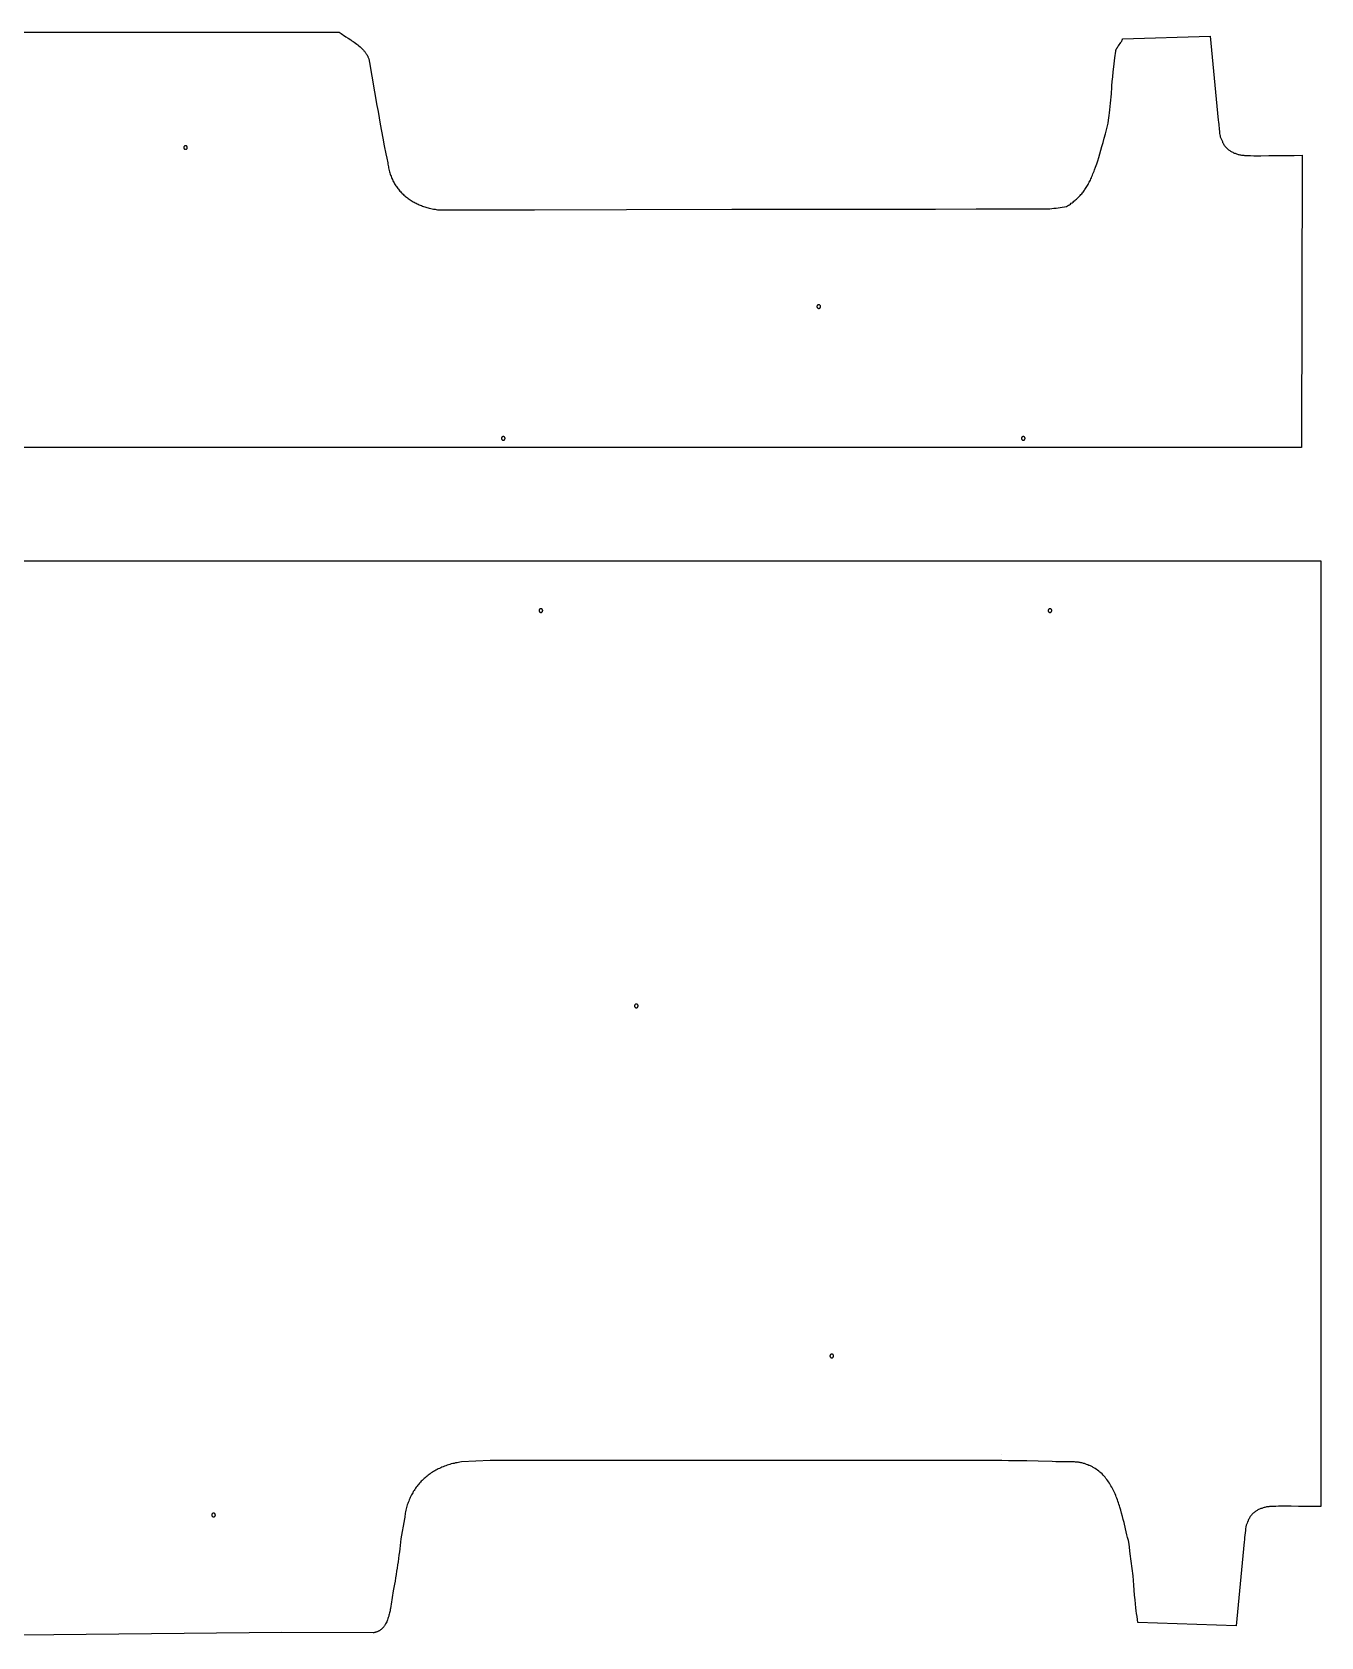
# Model space of a CAD drawing. Extents: x 0 to 7798, y -6966 to 7.
# Drawn here: x 6380 to 7798, y -5229 to -3464 of the extents above; entities that cross this region are included whole.
import ezdxf

# ---------------------------------------------------------------- set-up
doc = ezdxf.new("R2010")
doc.units = 0
doc.layers.add('Default_Layer', color=1, linetype='CONTINUOUS')

msp = doc.modelspace()

# ---------------------------------------------------------------- linework, layer by layer
at = {"layer": 'Default_Layer'}
for points in [[(6307, -3463.5), (6718.3, -3463.5), (6719.5, -3464.4), (6720.6, -3465.2), (6721.8, -3466.1), (6723.1, -3466.9), (6725.6, -3468.6), (6728.3, -3470.4), (6730.9, -3472.1), (6732.3, -3473), (6733.6, -3473.9), (6734.9, -3474.8), (6736.2, -3475.8), (6737.5, -3476.7), (6738.7, -3477.7), (6740, -3478.7), (6741.2, -3479.7), (6742.3, -3480.7), (6743.4, -3481.8), (6744.5, -3482.9), (6745, -3483.4), (6745.5, -3484), (6746, -3484.6), (6746.4, -3485.2), (6746.9, -3485.7), (6747.3, -3486.3), (6747.7, -3486.9), (6748.1, -3487.6), (6748.5, -3488.2), (6748.9, -3488.8), (6749.2, -3489.4), (6749.6, -3490.1), (6749.9, -3490.7), (6750.2, -3491.4), (6750.4, -3492.1), (6750.7, -3492.8), (6750.9, -3493.5), (6751.1, -3494.2), (6751.2, -3494.9), (6751.4, -3495.6), (6751.5, -3496.4), (6751.6, -3497.1), (6759.8, -3544.2), (6761, -3551), (6762.2, -3557.9), (6763.4, -3565), (6764.8, -3572.4), (6766.3, -3580.2), (6767.9, -3588.6), (6769.7, -3597.6), (6770.7, -3602.4), (6771.7, -3607.3), (6771.9, -3608.9), (6772.2, -3610.4), (6772.4, -3611.7), (6772.6, -3613), (6772.9, -3614.4), (6773.3, -3615.7), (6773.6, -3617.1), (6774, -3618.4), (6774.4, -3619.7), (6774.8, -3620.9), (6775.3, -3622.1), (6775.8, -3623.4), (6776.3, -3624.6), (6776.8, -3625.8), (6777.4, -3627), (6778, -3628.1), (6778.6, -3629.2), (6779.2, -3630.3), (6779.8, -3631.4), (6780.5, -3632.5), (6781.2, -3633.5), (6781.9, -3634.5), (6782.7, -3635.5), (6783.5, -3636.5), (6784.2, -3637.5), (6785.1, -3638.4), (6785.9, -3639.3), (6786.7, -3640.2), (6787.6, -3641.1), (6788.5, -3642), (6789.4, -3642.8), (6790.3, -3643.6), (6791.3, -3644.4), (6792.3, -3645.2), (6793.3, -3646), (6794.3, -3646.7), (6795.3, -3647.4), (6796.3, -3648.1), (6797.4, -3648.8), (6798.5, -3649.5), (6799.6, -3650.1), (6800.6, -3650.7), (6801.8, -3651.3), (6802.9, -3651.9), (6804, -3652.4), (6805.1, -3652.9), (6806.3, -3653.4), (6807.4, -3653.9), (6808.7, -3654.4), (6809.9, -3654.9), (6811.1, -3655.3), (6812.4, -3655.7), (6813.6, -3656.1), (6814.8, -3656.5), (6816.1, -3656.8), (6817.4, -3657.2), (6818.9, -3657.5), (6820.5, -3657.9), (6822.1, -3658.2), (6823.7, -3658.5), (6825, -3658.7), (6826.3, -3658.9), (6827.6, -3659.1), (6829, -3659.2), (6829, -3659.2), (6832.2, -3659.2), (6838.7, -3659.2), (6860.4, -3659.1), (6892.5, -3659), (6933.2, -3658.9), (7034.2, -3658.7), (7150.1, -3658.5), (7267.8, -3658.4), (7374.1, -3658.2), (7418.9, -3658.1), (7455.9, -3658), (7483.4, -3657.9), (7499.9, -3657.8), (7502.2, -3657.6), (7504.5, -3657.4), (7506.8, -3657.1), (7509, -3656.8), (7513.6, -3656.1), (7515.9, -3655.8), (7518.2, -3655.5), (7519.3, -3654.8), (7520.4, -3654.1), (7521.5, -3653.4), (7522.5, -3652.7), (7523.5, -3651.9), (7524.5, -3651.2), (7525.5, -3650.5), (7526.5, -3649.7), (7527.4, -3648.9), (7528.3, -3648.2), (7529.2, -3647.4), (7530.1, -3646.6), (7530.9, -3645.7), (7531.8, -3644.9), (7532.6, -3644.1), (7533.4, -3643.2), (7534.2, -3642.3), (7535, -3641.4), (7535.7, -3640.5), (7536.5, -3639.5), (7537.2, -3638.6), (7537.9, -3637.6), (7538.6, -3636.6), (7539.3, -3635.5), (7540, -3634.5), (7540.7, -3633.4), (7541.3, -3632.3), (7542, -3631.2), (7542.6, -3630), (7543.2, -3628.8), (7543.9, -3627.6), (7544.5, -3626.3), (7545.1, -3625.1), (7545.7, -3623.7), (7546.3, -3622.4), (7546.9, -3621), (7547.4, -3619.6), (7548, -3618.1), (7548.6, -3616.6), (7549.2, -3615.1), (7550.3, -3612), (7551.5, -3608.6), (7552.6, -3605.1), (7553.8, -3601.5), (7554.9, -3597.6), (7556.1, -3593.6), (7557.3, -3589.4), (7558.6, -3585), (7559.8, -3580.3), (7561.1, -3575.5), (7563.8, -3565.2), (7564, -3563.9), (7564.5, -3560.4), (7565.2, -3555.2), (7565.6, -3552.2), (7566, -3548.9), (7566.4, -3545.5), (7566.7, -3541.9), (7567.1, -3538.4), (7567.4, -3534.9), (7567.7, -3531.6), (7567.9, -3528.4), (7568, -3526.9), (7568, -3525.5), (7568, -3524.1), (7568, -3522.8), (7568.5, -3517.8), (7569.1, -3512.6), (7569.7, -3507.2), (7570.3, -3501.8), (7571.5, -3492), (7572.4, -3484.6), (7572.5, -3484.2), (7572.6, -3483.8), (7572.7, -3483.4), (7572.9, -3483), (7573, -3482.5), (7573.3, -3482.1), (7573.5, -3481.7), (7573.7, -3481.2), (7574.3, -3480.4), (7574.8, -3479.5), (7575.5, -3478.6), (7576.1, -3477.7), (7577.4, -3476), (7578, -3475.1), (7578.5, -3474.3), (7579, -3473.4), (7579.2, -3473), (7579.4, -3472.6), (7579.6, -3472.1), (7579.7, -3471.7), (7579.8, -3471.3), (7579.9, -3470.9), (7676.2, -3468.1), (7685.2, -3560.3), (7685.4, -3562.6), (7685.7, -3565.2), (7686.2, -3570.4), (7686.5, -3572.8), (7686.7, -3575), (7686.9, -3576.7), (7687.1, -3577.3), (7687.2, -3577.8), (7687.4, -3578.6), (7687.7, -3579.4), (7688, -3580.2), (7688.3, -3580.9), (7689, -3582.5), (7689.3, -3583.3), (7689.7, -3584), (7690, -3584.9), (7690.5, -3585.8), (7690.9, -3586.6), (7691.4, -3587.4), (7691.9, -3588.2), (7692.5, -3588.9), (7693.1, -3589.7), (7693.7, -3590.4), (7694.3, -3591), (7695, -3591.7), (7695.7, -3592.3), (7696.4, -3592.9), (7697.1, -3593.4), (7697.9, -3593.9), (7698.6, -3594.5), (7699.4, -3594.9), (7700.2, -3595.4), (7701.1, -3595.8), (7701.9, -3596.2), (7702.7, -3596.6), (7703.6, -3596.9), (7704.5, -3597.2), (7705.3, -3597.5), (7706.2, -3597.8), (7707.1, -3598.1), (7707.9, -3598.3), (7708.8, -3598.5), (7709.7, -3598.7), (7710.6, -3598.8), (7711.5, -3598.9), (7712.3, -3599.1), (7713.2, -3599.1), (7714.1, -3599.2), (7715.2, -3599.3), (7717.8, -3599.4), (7720.8, -3599.4), (7724.2, -3599.5), (7728, -3599.5), (7732, -3599.5), (7740.7, -3599.4), (7750.1, -3599.3), (7759.5, -3599.2), (7768.8, -3599.2), (7777.3, -3599.1), (7776.8, -3920.7), (7303.4, -3920.7), (6830, -3920.7), (6356.7, -3920.7)], [(5745.4, -4045.2), (7798.1, -4045.2), (7798.1, -5085.5), (7789.8, -5085.5), (7781.5, -5085.4), (7773.3, -5085.4), (7765.4, -5085.3), (7758, -5085.3), (7754.7, -5085.3), (7751.5, -5085.3), (7748.6, -5085.4), (7746, -5085.5), (7743.7, -5085.6), (7741.7, -5085.7), (7740.8, -5085.8), (7740, -5085.9), (7739.1, -5086), (7738.2, -5086.1), (7737.4, -5086.3), (7736.5, -5086.5), (7735.6, -5086.7), (7734.7, -5087), (7733.8, -5087.3), (7733, -5087.6), (7732.1, -5087.9), (7731.3, -5088.2), (7730.4, -5088.6), (7729.6, -5089), (7728.8, -5089.4), (7728, -5089.9), (7727.2, -5090.4), (7726.4, -5090.9), (7725.6, -5091.4), (7724.9, -5092), (7724.2, -5092.5), (7723.5, -5093.1), (7722.8, -5093.8), (7722.2, -5094.5), (7721.6, -5095.1), (7721, -5095.9), (7720.4, -5096.6), (7719.9, -5097.4), (7719.4, -5098.2), (7719, -5099), (7718.6, -5099.9), (7718.2, -5100.8), (7717.9, -5101.6), (7717.5, -5102.3), (7716.8, -5103.9), (7716.5, -5104.6), (7716.2, -5105.4), (7715.9, -5106.2), (7715.7, -5107), (7715.6, -5107.5), (7715.5, -5108.2), (7715.2, -5109.9), (7715, -5112), (7714.7, -5114.4), (7714.2, -5119.7), (7713.9, -5122.2), (7713.7, -5124.6), (7704.8, -5216.7), (7596.8, -5213.1), (7596.3, -5209.9), (7595.8, -5206.7), (7595.3, -5203.4), (7594.9, -5200.2), (7594.5, -5196.9), (7594.1, -5192.8), (7593.7, -5188.1), (7593.2, -5183), (7592.3, -5172.3), (7591.8, -5167), (7591.4, -5162), (7588.3, -5137.6), (7587, -5127.2), (7586.4, -5123), (7586.4, -5123), (7586.3, -5123), (7585.5, -5119.8), (7584.7, -5116.6), (7583.9, -5113.4), (7583.1, -5110), (7581.5, -5103.3), (7580.6, -5099.9), (7579.8, -5096.5), (7578.9, -5093.1), (7577.9, -5089.8), (7577, -5086.4), (7576.4, -5084.7), (7575.9, -5083.1), (7575.4, -5081.4), (7574.8, -5079.8), (7574.2, -5078.1), (7573.6, -5076.5), (7573, -5074.9), (7572.4, -5073.3), (7571.7, -5071.8), (7571, -5070.2), (7570.3, -5068.7), (7569.6, -5067.2), (7568.8, -5065.7), (7568, -5064.2), (7567.2, -5062.7), (7566.4, -5061.3), (7565.5, -5059.9), (7564.6, -5058.6), (7563.7, -5057.2), (7562.7, -5055.9), (7561.7, -5054.6), (7560.7, -5053.4), (7559.6, -5052.2), (7558.5, -5051), (7557.4, -5049.8), (7556.2, -5048.7), (7555, -5047.7), (7553.7, -5046.6), (7552.4, -5045.6), (7551.1, -5044.7), (7549.7, -5043.8), (7549, -5043.3), (7548.3, -5042.9), (7547.5, -5042.5), (7546.8, -5042.1), (7546, -5041.7), (7545.3, -5041.3), (7544.5, -5041), (7543.7, -5040.6), (7542.9, -5040.3), (7542.1, -5039.9), (7541.3, -5039.6), (7540.4, -5039.3), (7539.6, -5039), (7538.7, -5038.7), (7537.9, -5038.4), (7537, -5038.2), (7536.1, -5037.9), (7535.2, -5037.7), (7534.2, -5037.5), (7533.3, -5037.3), (7532.3, -5037.1), (7531.4, -5036.9), (7530.3, -5036.8), (7529.3, -5036.7), (7528.2, -5036.7), (7527.1, -5036.6), (7524.8, -5036.6), (7522.7, -5036.5), (7520.6, -5036.5), (7518.5, -5036.5), (7516.4, -5036.5), (7514.5, -5036.5), (7512.6, -5036.4), (7511.7, -5036.4), (7510.9, -5036.3), (7506.7, -5036.3), (7502.6, -5036.2), (7487.2, -5035.8), (7474.6, -5035.5), (7468.3, -5035.4), (7462, -5035.3), (7454.5, -5035.2), (7447, -5035.1), (7447, -5035.1), (7192.6, -5035.1), (6884.4, -5035.1), (6852.7, -5036.5), (6851.1, -5036.8), (6849.5, -5037.1), (6847.9, -5037.4), (6846.3, -5037.7), (6844.7, -5038.1), (6843.1, -5038.4), (6841.6, -5038.8), (6840.1, -5039.3), (6838.6, -5039.7), (6837.1, -5040.2), (6835.6, -5040.7), (6834.2, -5041.3), (6832.8, -5041.8), (6831.3, -5042.4), (6830, -5043), (6828.6, -5043.6), (6827.2, -5044.3), (6825.9, -5045), (6824.6, -5045.7), (6823.3, -5046.4), (6822, -5047.1), (6820.8, -5047.9), (6819.6, -5048.7), (6818.4, -5049.5), (6817.2, -5050.3), (6816, -5051.2), (6814.9, -5052.1), (6813.8, -5053), (6812.7, -5053.9), (6811.6, -5054.9), (6810.6, -5055.8), (6809.5, -5056.8), (6808.5, -5057.8), (6807.6, -5058.9), (6806.6, -5059.9), (6805.7, -5061), (6804.8, -5062.1), (6803.9, -5063.2), (6803, -5064.4), (6802.2, -5065.5), (6801.4, -5066.7), (6800.6, -5067.9), (6799.8, -5069.1), (6799.1, -5070.4), (6798.4, -5071.6), (6797.7, -5072.9), (6797, -5074.2), (6796.4, -5075.5), (6795.8, -5076.9), (6795.2, -5078.2), (6794.7, -5079.6), (6794.2, -5081), (6793.7, -5082.4), (6793.2, -5083.9), (6792.8, -5085.3), (6792.3, -5086.8), (6792, -5088.3), (6791.6, -5089.8), (6791.3, -5091.3), (6791, -5092.8), (6790.7, -5094.4), (6790.5, -5095.9), (6790.3, -5097.5), (6790.1, -5099.1), (6786.2, -5121.3), (6785.8, -5124.9), (6785.4, -5128.5), (6785, -5132), (6784.5, -5135.6), (6784, -5139.2), (6783.6, -5142.7), (6783.1, -5146.3), (6782.5, -5149.8), (6782, -5153.4), (6781.4, -5156.9), (6780.9, -5160.5), (6780.3, -5164), (6779.7, -5167.6), (6779.1, -5171.1), (6778.4, -5174.6), (6777.8, -5178.2), (6775.3, -5193.2), (6775, -5195.4), (6774.6, -5197.7), (6774.4, -5198.9), (6774.2, -5200.2), (6773.9, -5201.4), (6773.7, -5202.6), (6773.4, -5203.9), (6773, -5205.2), (6772.7, -5206.4), (6772.3, -5207.6), (6771.9, -5208.9), (6771.5, -5210.1), (6771, -5211.3), (6770.5, -5212.5), (6769.9, -5213.6), (6769.3, -5214.7), (6768.7, -5215.8), (6768.3, -5216.3), (6768, -5216.9), (6767.6, -5217.4), (6767.3, -5217.8), (6766.9, -5218.3), (6766.5, -5218.8), (6766.1, -5219.2), (6765.7, -5219.7), (6765.2, -5220.1), (6764.8, -5220.5), (6764.3, -5220.9), (6763.8, -5221.3), (6763.4, -5221.6), (6762.9, -5222), (6762.3, -5222.3), (6761.8, -5222.6), (6761.3, -5222.9), (6760.7, -5223.2), (6760.1, -5223.4), (6759.5, -5223.6), (6758.9, -5223.9), (6758.3, -5224), (6757.7, -5224.2), (6757, -5224.3), (6756.3, -5224.5), (6755.6, -5224.6), (6655, -5224.3), (6188.7, -5229)], [(7447, -5028.6), (7447, -5028.6)]]:
    msp.add_lwpolyline(points, dxfattribs=at)
for points in [[(6547.2, -3590.6), (6547.3, -3590.8), (6547.3, -3591), (6547.3, -3591.1), (6547.4, -3591.3), (6547.5, -3591.5), (6547.6, -3591.7), (6547.7, -3591.8), (6547.8, -3592), (6548, -3592.1), (6548.1, -3592.2), (6548.3, -3592.3), (6548.5, -3592.4), (6548.7, -3592.5), (6548.8, -3592.5), (6549, -3592.5), (6549.2, -3592.6), (6549.5, -3592.5), (6549.7, -3592.5), (6549.8, -3592.5), (6550, -3592.4), (6550.2, -3592.3), (6550.4, -3592.2), (6550.5, -3592.1), (6550.7, -3592), (6550.8, -3591.8), (6550.9, -3591.7), (6551, -3591.5), (6551.1, -3591.3), (6551.2, -3591.1), (6551.2, -3591), (6551.2, -3590.8), (6551.2, -3590.6), (6551.2, -3590.3), (6551.2, -3590.2), (6551.2, -3590), (6551.1, -3589.8), (6551, -3589.6), (6550.9, -3589.4), (6550.8, -3589.3), (6550.7, -3589.1), (6550.5, -3589), (6550.4, -3588.9), (6550.2, -3588.8), (6550, -3588.7), (6549.8, -3588.6), (6549.7, -3588.6), (6549.5, -3588.6), (6549.2, -3588.6), (6549, -3588.6), (6548.8, -3588.6), (6548.7, -3588.6), (6548.5, -3588.7), (6548.3, -3588.8), (6548.1, -3588.9), (6548, -3589), (6547.8, -3589.1), (6547.7, -3589.3), (6547.6, -3589.4), (6547.5, -3589.6), (6547.4, -3589.8), (6547.3, -3590), (6547.3, -3590.2), (6547.3, -3590.3), (6547.2, -3590.6)], [(7243.7, -3765.5), (7243.7, -3765.7), (7243.8, -3765.9), (7243.8, -3766.1), (7243.9, -3766.3), (7244, -3766.5), (7244.1, -3766.6), (7244.2, -3766.8), (7244.3, -3766.9), (7244.5, -3767), (7244.6, -3767.2), (7244.8, -3767.3), (7245, -3767.3), (7245.1, -3767.4), (7245.3, -3767.5), (7245.5, -3767.5), (7245.7, -3767.5), (7245.9, -3767.5), (7246.1, -3767.5), (7246.3, -3767.4), (7246.5, -3767.3), (7246.7, -3767.3), (7246.8, -3767.2), (7247, -3767), (7247.1, -3766.9), (7247.3, -3766.8), (7247.4, -3766.6), (7247.5, -3766.5), (7247.6, -3766.3), (7247.6, -3766.1), (7247.7, -3765.9), (7247.7, -3765.7), (7247.7, -3765.5), (7247.7, -3765.3), (7247.7, -3765.1), (7247.6, -3764.9), (7247.6, -3764.7), (7247.5, -3764.6), (7247.4, -3764.4), (7247.3, -3764.2), (7247.1, -3764.1), (7247, -3764), (7246.8, -3763.8), (7246.7, -3763.7), (7246.5, -3763.7), (7246.3, -3763.6), (7246.1, -3763.5), (7245.9, -3763.5), (7245.7, -3763.5), (7245.5, -3763.5), (7245.3, -3763.5), (7245.1, -3763.6), (7245, -3763.7), (7244.8, -3763.7), (7244.6, -3763.8), (7244.5, -3764), (7244.3, -3764.1), (7244.2, -3764.2), (7244.1, -3764.4), (7244, -3764.6), (7243.9, -3764.7), (7243.8, -3764.9), (7243.8, -3765.1), (7243.7, -3765.3), (7243.7, -3765.5)], [(6896.7, -3910.5), (6896.7, -3910.7), (6896.8, -3910.9), (6896.8, -3911.1), (6896.9, -3911.3), (6897, -3911.5), (6897.1, -3911.6), (6897.2, -3911.8), (6897.3, -3911.9), (6897.5, -3912), (6897.6, -3912.2), (6897.8, -3912.3), (6898, -3912.3), (6898.1, -3912.4), (6898.3, -3912.5), (6898.5, -3912.5), (6898.7, -3912.5), (6898.9, -3912.5), (6899.1, -3912.5), (6899.3, -3912.4), (6899.5, -3912.3), (6899.7, -3912.3), (6899.8, -3912.2), (6900, -3912), (6900.1, -3911.9), (6900.3, -3911.8), (6900.4, -3911.6), (6900.5, -3911.5), (6900.6, -3911.3), (6900.6, -3911.1), (6900.7, -3910.9), (6900.7, -3910.7), (6900.7, -3910.5), (6900.7, -3910.3), (6900.7, -3910.1), (6900.6, -3909.9), (6900.6, -3909.7), (6900.5, -3909.6), (6900.4, -3909.4), (6900.3, -3909.2), (6900.1, -3909.1), (6900, -3909), (6899.8, -3908.8), (6899.7, -3908.7), (6899.5, -3908.7), (6899.3, -3908.6), (6899.1, -3908.5), (6898.9, -3908.5), (6898.7, -3908.5), (6898.5, -3908.5), (6898.3, -3908.5), (6898.1, -3908.6), (6898, -3908.7), (6897.8, -3908.7), (6897.6, -3908.8), (6897.5, -3909), (6897.3, -3909.1), (6897.2, -3909.2), (6897.1, -3909.4), (6897, -3909.6), (6896.9, -3909.7), (6896.8, -3909.9), (6896.8, -3910.1), (6896.7, -3910.3), (6896.7, -3910.5)], [(7468.7, -3910.5), (7468.7, -3910.7), (7468.8, -3910.9), (7468.8, -3911.1), (7468.9, -3911.3), (7469, -3911.5), (7469.1, -3911.6), (7469.2, -3911.8), (7469.3, -3911.9), (7469.5, -3912), (7469.6, -3912.2), (7469.8, -3912.3), (7470, -3912.3), (7470.1, -3912.4), (7470.3, -3912.5), (7470.5, -3912.5), (7470.7, -3912.5), (7470.9, -3912.5), (7471.1, -3912.5), (7471.3, -3912.4), (7471.5, -3912.3), (7471.7, -3912.3), (7471.8, -3912.2), (7472, -3912), (7472.1, -3911.9), (7472.3, -3911.8), (7472.4, -3911.6), (7472.5, -3911.5), (7472.6, -3911.3), (7472.6, -3911.1), (7472.7, -3910.9), (7472.7, -3910.7), (7472.7, -3910.5), (7472.7, -3910.3), (7472.7, -3910.1), (7472.6, -3909.9), (7472.6, -3909.7), (7472.5, -3909.6), (7472.4, -3909.4), (7472.3, -3909.2), (7472.1, -3909.1), (7472, -3909), (7471.8, -3908.8), (7471.7, -3908.7), (7471.5, -3908.7), (7471.3, -3908.6), (7471.1, -3908.5), (7470.9, -3908.5), (7470.7, -3908.5), (7470.5, -3908.5), (7470.3, -3908.5), (7470.1, -3908.6), (7470, -3908.7), (7469.8, -3908.7), (7469.6, -3908.8), (7469.5, -3909), (7469.3, -3909.1), (7469.2, -3909.2), (7469.1, -3909.4), (7469, -3909.6), (7468.9, -3909.7), (7468.8, -3909.9), (7468.8, -3910.1), (7468.7, -3910.3), (7468.7, -3910.5)], [(6942.1, -4100), (6942.1, -4099.8), (6942, -4099.6), (6942, -4099.4), (6941.9, -4099.2), (6941.8, -4099), (6941.7, -4098.8), (6941.6, -4098.7), (6941.5, -4098.5), (6941.3, -4098.4), (6941.2, -4098.3), (6941, -4098.2), (6940.9, -4098.1), (6940.7, -4098), (6940.5, -4098), (6940.3, -4098), (6940.1, -4098), (6939.9, -4098), (6939.7, -4098), (6939.5, -4098), (6939.3, -4098.1), (6939.1, -4098.2), (6939, -4098.3), (6938.8, -4098.4), (6938.7, -4098.5), (6938.5, -4098.7), (6938.4, -4098.8), (6938.3, -4099), (6938.2, -4099.2), (6938.2, -4099.4), (6938.1, -4099.6), (6938.1, -4099.8), (6938.1, -4100), (6938.1, -4100.2), (6938.1, -4100.4), (6938.2, -4100.6), (6938.2, -4100.7), (6938.3, -4100.9), (6938.4, -4101.1), (6938.5, -4101.2), (6938.7, -4101.4), (6938.8, -4101.5), (6939, -4101.6), (6939.1, -4101.7), (6939.3, -4101.8), (6939.5, -4101.9), (6939.7, -4101.9), (6939.9, -4101.9), (6940.1, -4102), (6940.3, -4101.9), (6940.5, -4101.9), (6940.7, -4101.9), (6940.9, -4101.8), (6941, -4101.7), (6941.2, -4101.6), (6941.3, -4101.5), (6941.5, -4101.4), (6941.6, -4101.2), (6941.7, -4101.1), (6941.8, -4100.9), (6941.9, -4100.7), (6942, -4100.6), (6942, -4100.4), (6942.1, -4100.2), (6942.1, -4100)], [(7502.1, -4100), (7502.1, -4099.8), (7502, -4099.6), (7502, -4099.4), (7501.9, -4099.2), (7501.8, -4099), (7501.7, -4098.8), (7501.6, -4098.7), (7501.5, -4098.5), (7501.3, -4098.4), (7501.2, -4098.3), (7501, -4098.2), (7500.9, -4098.1), (7500.7, -4098), (7500.5, -4098), (7500.3, -4098), (7500.1, -4098), (7499.9, -4098), (7499.7, -4098), (7499.5, -4098), (7499.3, -4098.1), (7499.1, -4098.2), (7499, -4098.3), (7498.8, -4098.4), (7498.7, -4098.5), (7498.5, -4098.7), (7498.4, -4098.8), (7498.3, -4099), (7498.2, -4099.2), (7498.2, -4099.4), (7498.1, -4099.6), (7498.1, -4099.8), (7498.1, -4100), (7498.1, -4100.2), (7498.1, -4100.4), (7498.2, -4100.6), (7498.2, -4100.7), (7498.3, -4100.9), (7498.4, -4101.1), (7498.5, -4101.2), (7498.7, -4101.4), (7498.8, -4101.5), (7499, -4101.6), (7499.1, -4101.7), (7499.3, -4101.8), (7499.5, -4101.9), (7499.7, -4101.9), (7499.9, -4101.9), (7500.1, -4102), (7500.3, -4101.9), (7500.5, -4101.9), (7500.7, -4101.9), (7500.9, -4101.8), (7501, -4101.7), (7501.2, -4101.6), (7501.3, -4101.5), (7501.5, -4101.4), (7501.6, -4101.2), (7501.7, -4101.1), (7501.8, -4100.9), (7501.9, -4100.7), (7502, -4100.6), (7502, -4100.4), (7502.1, -4100.2), (7502.1, -4100)], [(7047.1, -4535), (7047.1, -4534.8), (7047, -4534.6), (7047, -4534.4), (7046.9, -4534.2), (7046.8, -4534), (7046.7, -4533.8), (7046.6, -4533.7), (7046.5, -4533.5), (7046.3, -4533.4), (7046.2, -4533.3), (7046, -4533.2), (7045.9, -4533.1), (7045.7, -4533), (7045.5, -4533), (7045.3, -4533), (7045.1, -4533), (7044.9, -4533), (7044.7, -4533), (7044.5, -4533), (7044.3, -4533.1), (7044.1, -4533.2), (7044, -4533.3), (7043.8, -4533.4), (7043.7, -4533.5), (7043.5, -4533.7), (7043.4, -4533.8), (7043.3, -4534), (7043.2, -4534.2), (7043.2, -4534.4), (7043.1, -4534.6), (7043.1, -4534.8), (7043.1, -4535), (7043.1, -4535.2), (7043.1, -4535.4), (7043.2, -4535.6), (7043.2, -4535.7), (7043.3, -4535.9), (7043.4, -4536.1), (7043.5, -4536.2), (7043.7, -4536.4), (7043.8, -4536.5), (7044, -4536.6), (7044.1, -4536.7), (7044.3, -4536.8), (7044.5, -4536.9), (7044.7, -4536.9), (7044.9, -4536.9), (7045.1, -4537), (7045.3, -4536.9), (7045.5, -4536.9), (7045.7, -4536.9), (7045.9, -4536.8), (7046, -4536.7), (7046.2, -4536.6), (7046.3, -4536.5), (7046.5, -4536.4), (7046.6, -4536.2), (7046.7, -4536.1), (7046.8, -4535.9), (7046.9, -4535.7), (7047, -4535.6), (7047, -4535.4), (7047.1, -4535.2), (7047.1, -4535)], [(7262.1, -4920), (7262.1, -4919.8), (7262, -4919.6), (7262, -4919.4), (7261.9, -4919.2), (7261.8, -4919), (7261.7, -4918.8), (7261.6, -4918.7), (7261.5, -4918.5), (7261.3, -4918.4), (7261.2, -4918.3), (7261, -4918.2), (7260.9, -4918.1), (7260.7, -4918), (7260.5, -4918), (7260.3, -4918), (7260.1, -4918), (7259.9, -4918), (7259.7, -4918), (7259.5, -4918), (7259.3, -4918.1), (7259.1, -4918.2), (7259, -4918.3), (7258.8, -4918.4), (7258.7, -4918.5), (7258.5, -4918.7), (7258.4, -4918.8), (7258.3, -4919), (7258.2, -4919.2), (7258.2, -4919.4), (7258.1, -4919.6), (7258.1, -4919.8), (7258.1, -4920), (7258.1, -4920.2), (7258.1, -4920.4), (7258.2, -4920.6), (7258.2, -4920.7), (7258.3, -4920.9), (7258.4, -4921.1), (7258.5, -4921.2), (7258.7, -4921.4), (7258.8, -4921.5), (7259, -4921.6), (7259.1, -4921.7), (7259.3, -4921.8), (7259.5, -4921.9), (7259.7, -4921.9), (7259.9, -4921.9), (7260.1, -4922), (7260.3, -4921.9), (7260.5, -4921.9), (7260.7, -4921.9), (7260.9, -4921.8), (7261, -4921.7), (7261.2, -4921.6), (7261.3, -4921.5), (7261.5, -4921.4), (7261.6, -4921.2), (7261.7, -4921.1), (7261.8, -4920.9), (7261.9, -4920.7), (7262, -4920.6), (7262, -4920.4), (7262.1, -4920.2), (7262.1, -4920)], [(6582.1, -5095), (6582.1, -5094.8), (6582, -5094.6), (6582, -5094.4), (6581.9, -5094.2), (6581.8, -5094), (6581.7, -5093.8), (6581.6, -5093.7), (6581.5, -5093.5), (6581.3, -5093.4), (6581.2, -5093.3), (6581, -5093.2), (6580.9, -5093.1), (6580.7, -5093), (6580.5, -5093), (6580.3, -5093), (6580.1, -5093), (6579.9, -5093), (6579.7, -5093), (6579.5, -5093), (6579.3, -5093.1), (6579.1, -5093.2), (6579, -5093.3), (6578.8, -5093.4), (6578.7, -5093.5), (6578.5, -5093.7), (6578.4, -5093.8), (6578.3, -5094), (6578.2, -5094.2), (6578.2, -5094.4), (6578.1, -5094.6), (6578.1, -5094.8), (6578.1, -5095), (6578.1, -5095.2), (6578.1, -5095.4), (6578.2, -5095.6), (6578.2, -5095.7), (6578.3, -5095.9), (6578.4, -5096.1), (6578.5, -5096.2), (6578.7, -5096.4), (6578.8, -5096.5), (6579, -5096.6), (6579.1, -5096.7), (6579.3, -5096.8), (6579.5, -5096.9), (6579.7, -5096.9), (6579.9, -5096.9), (6580.1, -5097), (6580.3, -5096.9), (6580.5, -5096.9), (6580.7, -5096.9), (6580.9, -5096.8), (6581, -5096.7), (6581.2, -5096.6), (6581.3, -5096.5), (6581.5, -5096.4), (6581.6, -5096.2), (6581.7, -5096.1), (6581.8, -5095.9), (6581.9, -5095.7), (6582, -5095.6), (6582, -5095.4), (6582.1, -5095.2), (6582.1, -5095)]]:
    msp.add_lwpolyline(points, close=True, dxfattribs=at)

doc.saveas('drawing.dxf')
